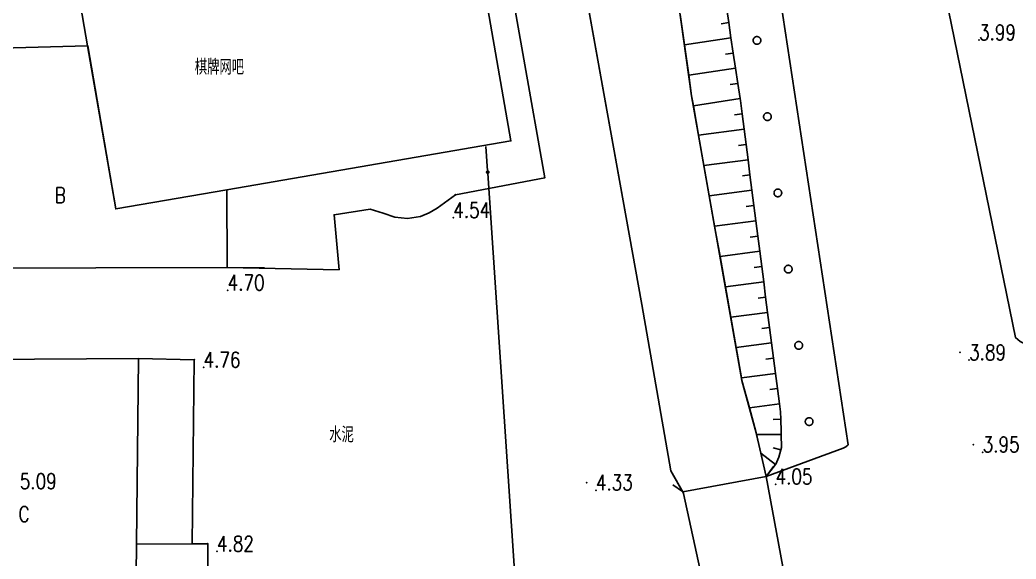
# Model space of a CAD drawing. Extents: x 500064 to 501389, y 2542464 to 2545400.
# Drawn here: x 500791.1 to 500855.9, y 2542808.4 to 2542843.4 of the extents above; entities that cross this region are included whole.
import ezdxf

# ---------------------------------------------------------------- set-up
doc = ezdxf.new("R2010")
doc.units = 0
doc.header["$LTSCALE"] = 0.5
doc.linetypes.add('CENTER', pattern=[50.8, 31.75, -6.35, 6.35, -6.35])
doc.layers.add('地形图', color=8, linetype='CONTINUOUS')
doc.styles.add('HZ', font='romans.shx', dxfattribs={"width": 0.8, "bigfont": 'hztxt.shx'})
doc.linetypes.add('10421', pattern='A,2,[150,AAA.SHX,S=1,R=0,X=0,Y=1],1e-11', length=2)

msp = doc.modelspace()

# ---------------------------------------------------------------- linework, layer by layer
at = {"layer": '地形图', "linetype": '10421', "flags": 128}
msp.add_lwpolyline([(500754.203, 2542974.695), (500766.756, 2542979.856), (500771.623, 2542981.856), (500781.237, 2542982.491), (500786.024, 2542983.55), (500800.67, 2542986.791), (500806.428, 2542987.484), (500807.978, 2542983.96), (500810.981, 2542970.388), (500810.231, 2542968.694), (500811.306, 2542955.454), (500814.267, 2542955.752), (500815.332, 2542919.979), (500816.974, 2542911.232), (500820.027, 2542898.551), (500822.57, 2542885.284), (500823.999, 2542874), (500824.709, 2542862.41), (500825.755, 2542857.145), (500831.565, 2542824.91), (500833.464, 2542814.092), (500834.25, 2542812.692), (500834.285, 2542812.631), (500835.498, 2542807.063), (500836.163, 2542806.226), (500836.427, 2542805.361), (500836.608, 2542804.445), (500837.116, 2542800.81), (500837.792, 2542796.37), (500838.044, 2542793.116), (500837.987, 2542791.001), (500837.869, 2542789.132), (500837.871, 2542786.994), (500838.011, 2542783.971), (500839.096, 2542779.115), (500840.223, 2542774.863), (500841.15, 2542770.816), (500841.902, 2542767.907), (500842.468, 2542765.354), (500843.041, 2542761.362), (500842.763, 2542759.962), (500843.616, 2542755.054), (500844.521, 2542748.413), (500846.324, 2542732.29), (500846.754, 2542726.443), (500847.689, 2542723.418), (500854.649, 2542700.048), (500855.09, 2542699.943), (500858.298, 2542699.182), (500850.693, 2542722.64), (500851.439, 2542724.29), (500851.909, 2542726.528), (500852.204, 2542728.454), (500852.562, 2542730.905), (500852.714, 2542732.854), (500852.624, 2542741.836), (500852.113, 2542746.665), (500851.754, 2542750.779), (500849.371, 2542753.466), (500848.798, 2542758.505), (500849.085, 2542762.204), (500848.623, 2542768.831), (500845.934, 2542785.506), (500845.042, 2542798.204), (500844.494, 2542803.044), (500843.723, 2542805.076), (500842.639, 2542806.261), (500840.726, 2542807.863), (500839.662, 2542813.715), (500839, 2542816.562), (500838.077, 2542819.972), (500834.804, 2542838.464), (500832.418, 2542855.46), (500829.995, 2542873.409), (500829.605, 2542876.218), (500829.128, 2542879.144), (500828.835, 2542880.616), (500827.521, 2542886.528), (500825.949, 2542892.949), (500824.779, 2542897.856), (500823.22, 2542905.406), (500822.712, 2542908.768), (500822.287, 2542912.716), (500821.557, 2542920.901), (500817.898, 2542920.58), (500817.649, 2542956.094), (500816.583, 2542960.45), (500816.1, 2542970.382), (500815.529, 2542978.477), (500815.494, 2542984.207), (500815.638, 2542987.326), (500815.783, 2542989.782), (500815.828, 2542990.167), (500816.047, 2542990.819), (500816.36, 2542991.191), (500816.876, 2542991.479), (500817.597, 2542991.669), (500820.79, 2542992.117), (500825.962, 2542992.799), (500831.554, 2542993.527), (500833.603, 2542993.788), (500834.268, 2542993.813), (500835.917, 2542993.668), (500837.277, 2542997.218), (500847.327, 2542998.788), (500852.507, 2542997.898), (500857.497, 2542998.421), (500866.435, 2542999.958), (500868.339, 2542999.958), (500877.436, 2543001.987), (500883.589, 2543003.61), (500883.838, 2543003.634), (500898.384, 2543004.793), (500910.656, 2543007.233), (500925.139, 2543009.502), (500943.109, 2543010.488), (500961.295, 2543011.662), (500971.348, 2543007.629), (500977.238, 2543002.479), (500975.728, 2543000.389), (500988.993, 2542994.361), (500993.388, 2542992.284), (500997.059, 2542990.332), (500998.052, 2542989.806), (501004.587, 2542986.783), (501007.126, 2542985.473), (501009.481, 2542984.17), (501011.153, 2542983.218), (501012.799, 2542982.6), (501014.711, 2542982.36), (501018.28, 2542982.212), (501036.032, 2542981.946), (501049.83, 2542981.54), (501053.699, 2542981.364), (501060.811, 2542981.03), (501068.164, 2542980.612), (501074.273, 2542979.952), (501077.348, 2542979.504), (501080.342, 2542978.964), (501082.603, 2542978.416), (501085.519, 2542977.537), (501089.257, 2542976.244), (501091.455, 2542975.57), (501093.527, 2542975.247), (501100.687, 2542976.721), (501106.438, 2542977.058), (501111.595, 2542977.501), (501115.833, 2542978.212), (501120.394, 2542979.147), (501130.098, 2542981.504), (501138.147, 2542984.689), (501145.934, 2542987.982), (501159.061, 2542995.793), (501160.733, 2542996.98), (501168.84, 2543003.851), (501173.559, 2543008.622), (501180.329, 2543015.742), (501184.08, 2543019.869), (501186.556, 2543022.802), (501190.889, 2543028.689), (501192.739, 2543030.989), (501196.244, 2543034.859)], dxfattribs=at)
at = {"layer": '地形图'}
for points in [[(500859.768, 2542822.368), (500857.555, 2542822.327), (500856.521, 2542822.334), (500856.164, 2542822.487), (500855.866, 2542822.752), (500850.936, 2542846.799), (500844.437, 2542875.108), (500844.168, 2542876.928), (500836.787, 2542922.628), (500834.017, 2542940.008), (500833.487, 2542959.598), (500838.66, 2542977.794), (500847.327, 2542998.788)], [(500839.662, 2542813.715), (500844.667, 2542815.567), (500844.835, 2542815.65), (500844.972, 2542815.789), (500838.151, 2542860.633), (500836.144, 2542874.658), (500833.337, 2542891.558), (500828.307, 2542927.088), (500826.187, 2542940.688), (500825.017, 2542954.578), (500825.964, 2542960.208), (500824.527, 2542960.245)], [(500824.709, 2542862.41), (500825.755, 2542857.145), (500826.165, 2542854.875), (500831.565, 2542824.91), (500833.464, 2542814.092), (500834.221, 2542812.744), (500834.285, 2542812.631)], [(500839.662, 2542813.715), (500840.267, 2542814.511), (500840.278, 2542814.526), (500840.466, 2542814.974), (500840.596, 2542815.452), (500840.638, 2542815.608), (500840.636, 2542816.447), (500840.636, 2542816.639), (500840.598, 2542817.446), (500840.574, 2542817.936), (500840.509, 2542818.441), (500840.382, 2542819.433), (500840.255, 2542820.425), (500840.127, 2542821.417), (500840, 2542822.408), (500839.873, 2542823.4), (500839.746, 2542824.392), (500839.618, 2542825.384), (500839.491, 2542826.376), (500839.364, 2542827.368), (500839.236, 2542828.36), (500839.109, 2542829.352), (500838.982, 2542830.343), (500838.854, 2542831.335), (500838.727, 2542832.327), (500838.6, 2542833.319), (500838.472, 2542834.311), (500838.345, 2542835.303), (500838.217, 2542836.295), (500838.09, 2542837.286), (500837.978, 2542838.158), (500837.96, 2542838.278), (500837.811, 2542839.267), (500837.662, 2542840.256), (500837.513, 2542841.244), (500837.363, 2542842.233), (500837.214, 2542843.222), (500837.065, 2542844.211)], [(500839.662, 2542813.715), (500839.308, 2542815.239), (500839.028, 2542816.444), (500839, 2542816.563), (500838.559, 2542818.191), (500838.077, 2542819.972), (500838.047, 2542820.141), (500837.698, 2542822.113), (500837.349, 2542824.085), (500837, 2542826.056), (500836.651, 2542828.028), (500836.302, 2542830), (500835.954, 2542831.971), (500835.605, 2542833.943), (500835.256, 2542835.914), (500834.919, 2542837.819), (500834.804, 2542838.464), (500834.618, 2542839.796), (500834.339, 2542841.777), (500834.061, 2542843.758)], [(500837.214, 2542843.222), (500836.72, 2542843.147)], [(500837.363, 2542842.233), (500834.339, 2542841.777)], [(500839.056, 2542841.812), (500839.072, 2542841.813), (500839.088, 2542841.815), (500839.103, 2542841.817), (500839.119, 2542841.821), (500839.134, 2542841.825), (500839.148, 2542841.831), (500839.163, 2542841.837), (500839.177, 2542841.845), (500839.19, 2542841.853), (500839.203, 2542841.862), (500839.215, 2542841.871), (500839.227, 2542841.882), (500839.238, 2542841.893), (500839.248, 2542841.905), (500839.258, 2542841.917), (500839.266, 2542841.931), (500839.274, 2542841.944), (500839.281, 2542841.958), (500839.287, 2542841.973), (500839.292, 2542841.988), (500839.297, 2542842.003), (500839.3, 2542842.018), (500839.302, 2542842.034), (500839.303, 2542842.049), (500839.304, 2542842.065), (500839.303, 2542842.081), (500839.301, 2542842.096), (500839.299, 2542842.112), (500839.295, 2542842.127), (500839.291, 2542842.142), (500839.285, 2542842.157), (500839.279, 2542842.171), (500839.272, 2542842.185), (500839.263, 2542842.198), (500839.255, 2542842.211), (500839.245, 2542842.224), (500839.234, 2542842.235), (500839.223, 2542842.246), (500839.211, 2542842.257), (500839.199, 2542842.266), (500839.186, 2542842.275), (500839.172, 2542842.283), (500839.158, 2542842.29), (500839.143, 2542842.296), (500839.129, 2542842.301), (500839.113, 2542842.305), (500839.098, 2542842.308), (500839.083, 2542842.311), (500839.067, 2542842.312), (500839.051, 2542842.312), (500839.036, 2542842.312), (500839.02, 2542842.31), (500839.004, 2542842.307), (500838.989, 2542842.304), (500838.974, 2542842.299), (500838.959, 2542842.294), (500838.945, 2542842.287), (500838.931, 2542842.28), (500838.918, 2542842.272), (500838.905, 2542842.263), (500838.892, 2542842.253), (500838.881, 2542842.243), (500838.87, 2542842.232), (500838.86, 2542842.22), (500838.85, 2542842.207), (500838.841, 2542842.194), (500838.833, 2542842.18), (500838.827, 2542842.166), (500838.82, 2542842.152), (500838.815, 2542842.137), (500838.811, 2542842.122), (500838.808, 2542842.107), (500838.805, 2542842.091), (500838.804, 2542842.075), (500838.804, 2542842.06), (500838.804, 2542842.044), (500838.806, 2542842.028), (500838.809, 2542842.013), (500838.812, 2542841.998), (500838.817, 2542841.983), (500838.822, 2542841.968), (500838.829, 2542841.953), (500838.836, 2542841.94), (500838.844, 2542841.926), (500838.853, 2542841.913), (500838.863, 2542841.901), (500838.873, 2542841.889), (500838.885, 2542841.878), (500838.896, 2542841.868), (500838.909, 2542841.859), (500838.922, 2542841.85), (500838.936, 2542841.842), (500838.95, 2542841.835), (500838.964, 2542841.829), (500838.979, 2542841.824), (500838.994, 2542841.82), (500839.01, 2542841.816), (500839.025, 2542841.814), (500839.041, 2542841.813), (500839.056, 2542841.812)], [(500837.513, 2542841.244), (500837.018, 2542841.17)], [(500837.662, 2542840.256), (500834.618, 2542839.796)], [(500837.811, 2542839.267), (500837.316, 2542839.192)], [(500837.96, 2542838.278), (500834.919, 2542837.819)], [(500838.09, 2542837.286), (500837.594, 2542837.223)], [(500839.735, 2542836.859), (500839.75, 2542836.859), (500839.766, 2542836.861), (500839.781, 2542836.863), (500839.797, 2542836.867), (500839.812, 2542836.872), (500839.826, 2542836.877), (500839.841, 2542836.883), (500839.855, 2542836.891), (500839.868, 2542836.899), (500839.881, 2542836.908), (500839.893, 2542836.918), (500839.905, 2542836.928), (500839.916, 2542836.939), (500839.926, 2542836.951), (500839.936, 2542836.964), (500839.944, 2542836.977), (500839.952, 2542836.99), (500839.959, 2542837.004), (500839.965, 2542837.019), (500839.971, 2542837.034), (500839.975, 2542837.049), (500839.978, 2542837.064), (500839.98, 2542837.08), (500839.982, 2542837.095), (500839.982, 2542837.111), (500839.981, 2542837.127), (500839.98, 2542837.142), (500839.977, 2542837.158), (500839.974, 2542837.173), (500839.969, 2542837.188), (500839.963, 2542837.203), (500839.957, 2542837.217), (500839.95, 2542837.231), (500839.942, 2542837.245), (500839.933, 2542837.258), (500839.923, 2542837.27), (500839.912, 2542837.282), (500839.901, 2542837.292), (500839.889, 2542837.303), (500839.877, 2542837.312), (500839.864, 2542837.321), (500839.85, 2542837.329), (500839.836, 2542837.336), (500839.822, 2542837.342), (500839.807, 2542837.347), (500839.792, 2542837.351), (500839.776, 2542837.355), (500839.761, 2542837.357), (500839.745, 2542837.358), (500839.729, 2542837.358), (500839.714, 2542837.358), (500839.698, 2542837.356), (500839.683, 2542837.354), (500839.667, 2542837.35), (500839.652, 2542837.345), (500839.638, 2542837.34), (500839.623, 2542837.334), (500839.609, 2542837.326), (500839.596, 2542837.318), (500839.583, 2542837.309), (500839.571, 2542837.299), (500839.559, 2542837.289), (500839.548, 2542837.278), (500839.538, 2542837.266), (500839.528, 2542837.253), (500839.52, 2542837.24), (500839.512, 2542837.227), (500839.505, 2542837.213), (500839.499, 2542837.198), (500839.493, 2542837.183), (500839.489, 2542837.168), (500839.486, 2542837.153), (500839.484, 2542837.137), (500839.482, 2542837.122), (500839.482, 2542837.106), (500839.483, 2542837.09), (500839.484, 2542837.075), (500839.487, 2542837.059), (500839.49, 2542837.044), (500839.495, 2542837.029), (500839.501, 2542837.014), (500839.507, 2542837), (500839.514, 2542836.986), (500839.522, 2542836.972), (500839.531, 2542836.959), (500839.541, 2542836.947), (500839.552, 2542836.935), (500839.563, 2542836.925), (500839.575, 2542836.914), (500839.587, 2542836.905), (500839.6, 2542836.896), (500839.614, 2542836.888), (500839.628, 2542836.881), (500839.642, 2542836.875), (500839.657, 2542836.87), (500839.672, 2542836.866), (500839.688, 2542836.862), (500839.703, 2542836.86), (500839.719, 2542836.859), (500839.735, 2542836.859)], [(500838.217, 2542836.295), (500835.256, 2542835.914)], [(500821.436, 2542835.175), (500821.544, 2542833.578), (500821.549, 2542833.504), (500821.554, 2542833.429)], [(500838.345, 2542835.303), (500837.849, 2542835.239)], [(500838.472, 2542834.311), (500835.605, 2542833.943)], [(500821.546, 2542833.428), (500821.554, 2542833.429), (500821.561, 2542833.429), (500821.569, 2542833.431), (500821.577, 2542833.434), (500821.578, 2542833.435), (500821.584, 2542833.437), (500821.59, 2542833.441), (500821.597, 2542833.446), (500821.602, 2542833.451), (500821.608, 2542833.457), (500821.612, 2542833.464), (500821.614, 2542833.468), (500821.616, 2542833.47), (500821.619, 2542833.478), (500821.621, 2542833.485), (500821.623, 2542833.493), (500821.624, 2542833.501), (500821.623, 2542833.508), (500821.623, 2542833.516), (500821.621, 2542833.524), (500821.618, 2542833.531), (500821.615, 2542833.538), (500821.611, 2542833.545), (500821.606, 2542833.551), (500821.601, 2542833.557), (500821.595, 2542833.562), (500821.588, 2542833.567), (500821.582, 2542833.571), (500821.574, 2542833.574), (500821.57, 2542833.575), (500821.569, 2542833.576), (500821.567, 2542833.576), (500821.559, 2542833.578), (500821.551, 2542833.578), (500821.544, 2542833.578), (500821.536, 2542833.577), (500821.528, 2542833.576), (500821.521, 2542833.573), (500821.519, 2542833.572), (500821.514, 2542833.57), (500821.507, 2542833.566), (500821.501, 2542833.561), (500821.495, 2542833.556), (500821.49, 2542833.55), (500821.485, 2542833.543), (500821.483, 2542833.539), (500821.481, 2542833.536), (500821.478, 2542833.529), (500821.476, 2542833.522), (500821.474, 2542833.514), (500821.474, 2542833.506), (500821.474, 2542833.498), (500821.475, 2542833.491), (500821.476, 2542833.483), (500821.479, 2542833.475), (500821.482, 2542833.468), (500821.486, 2542833.462), (500821.491, 2542833.455), (500821.496, 2542833.45), (500821.502, 2542833.444), (500821.509, 2542833.44), (500821.516, 2542833.436), (500821.523, 2542833.433), (500821.527, 2542833.432), (500821.528, 2542833.431), (500821.53, 2542833.431), (500821.538, 2542833.429), (500821.546, 2542833.428)], [(500821.614, 2542833.468), (500821.57, 2542833.575), (500821.569, 2542833.576), (500821.578, 2542833.435), (500821.577, 2542833.434), (500821.549, 2542833.504), (500821.521, 2542833.573), (500821.519, 2542833.572), (500821.528, 2542833.431), (500821.527, 2542833.432), (500821.483, 2542833.539)], [(500824.032, 2542796.674), (500823.687, 2542801.793), (500821.554, 2542833.429)], [(500838.6, 2542833.319), (500838.104, 2542833.255)], [(500840.413, 2542831.905), (500840.428, 2542831.905), (500840.444, 2542831.907), (500840.46, 2542831.91), (500840.475, 2542831.913), (500840.49, 2542831.918), (500840.505, 2542831.923), (500840.519, 2542831.93), (500840.533, 2542831.937), (500840.546, 2542831.945), (500840.559, 2542831.954), (500840.571, 2542831.964), (500840.583, 2542831.974), (500840.594, 2542831.985), (500840.604, 2542831.997), (500840.614, 2542832.01), (500840.623, 2542832.023), (500840.63, 2542832.037), (500840.637, 2542832.051), (500840.644, 2542832.065), (500840.649, 2542832.08), (500840.653, 2542832.095), (500840.656, 2542832.11), (500840.659, 2542832.126), (500840.66, 2542832.142), (500840.66, 2542832.157), (500840.659, 2542832.173), (500840.658, 2542832.189), (500840.655, 2542832.204), (500840.652, 2542832.219), (500840.647, 2542832.234), (500840.642, 2542832.249), (500840.635, 2542832.263), (500840.628, 2542832.277), (500840.62, 2542832.291), (500840.611, 2542832.304), (500840.601, 2542832.316), (500840.591, 2542832.328), (500840.579, 2542832.339), (500840.567, 2542832.349), (500840.555, 2542832.358), (500840.542, 2542832.367), (500840.528, 2542832.375), (500840.514, 2542832.382), (500840.5, 2542832.388), (500840.485, 2542832.393), (500840.47, 2542832.397), (500840.454, 2542832.401), (500840.439, 2542832.403), (500840.423, 2542832.404), (500840.408, 2542832.405), (500840.392, 2542832.404), (500840.376, 2542832.402), (500840.361, 2542832.4), (500840.345, 2542832.396), (500840.33, 2542832.392), (500840.316, 2542832.386), (500840.301, 2542832.38), (500840.287, 2542832.372), (500840.274, 2542832.364), (500840.261, 2542832.355), (500840.249, 2542832.346), (500840.237, 2542832.335), (500840.226, 2542832.324), (500840.216, 2542832.312), (500840.206, 2542832.299), (500840.198, 2542832.286), (500840.19, 2542832.273), (500840.183, 2542832.259), (500840.177, 2542832.244), (500840.172, 2542832.229), (500840.167, 2542832.214), (500840.164, 2542832.199), (500840.162, 2542832.183), (500840.16, 2542832.168), (500840.16, 2542832.152), (500840.161, 2542832.136), (500840.162, 2542832.121), (500840.165, 2542832.105), (500840.169, 2542832.09), (500840.173, 2542832.075), (500840.179, 2542832.06), (500840.185, 2542832.046), (500840.192, 2542832.032), (500840.2, 2542832.019), (500840.209, 2542832.006), (500840.219, 2542831.993), (500840.23, 2542831.982), (500840.241, 2542831.971), (500840.253, 2542831.96), (500840.265, 2542831.951), (500840.278, 2542831.942), (500840.292, 2542831.934), (500840.306, 2542831.927), (500840.321, 2542831.921), (500840.335, 2542831.916), (500840.351, 2542831.912), (500840.366, 2542831.909), (500840.381, 2542831.906), (500840.397, 2542831.905), (500840.413, 2542831.905)], [(500838.727, 2542832.327), (500835.954, 2542831.971)], [(500838.854, 2542831.335), (500838.358, 2542831.272)], [(500838.982, 2542830.343), (500836.302, 2542830)], [(500839.109, 2542829.352), (500838.613, 2542829.288)], [(500839.236, 2542828.36), (500836.651, 2542828.028)], [(500804.602, 2542827.317), (500807.047, 2542827.278)], [(500839.364, 2542827.368), (500838.867, 2542827.304)], [(500841.091, 2542826.951), (500841.107, 2542826.952), (500841.122, 2542826.953), (500841.138, 2542826.956), (500841.153, 2542826.959), (500841.168, 2542826.964), (500841.183, 2542826.969), (500841.197, 2542826.976), (500841.211, 2542826.983), (500841.224, 2542826.991), (500841.237, 2542827), (500841.25, 2542827.01), (500841.261, 2542827.02), (500841.272, 2542827.032), (500841.283, 2542827.043), (500841.292, 2542827.056), (500841.301, 2542827.069), (500841.309, 2542827.083), (500841.316, 2542827.097), (500841.322, 2542827.111), (500841.327, 2542827.126), (500841.331, 2542827.141), (500841.334, 2542827.157), (500841.337, 2542827.172), (500841.338, 2542827.188), (500841.338, 2542827.203), (500841.338, 2542827.219), (500841.336, 2542827.235), (500841.333, 2542827.25), (500841.33, 2542827.266), (500841.325, 2542827.281), (500841.32, 2542827.295), (500841.313, 2542827.31), (500841.306, 2542827.324), (500841.298, 2542827.337), (500841.289, 2542827.35), (500841.279, 2542827.362), (500841.269, 2542827.374), (500841.258, 2542827.385), (500841.246, 2542827.395), (500841.233, 2542827.405), (500841.22, 2542827.413), (500841.207, 2542827.421), (500841.192, 2542827.428), (500841.178, 2542827.434), (500841.163, 2542827.439), (500841.148, 2542827.444), (500841.133, 2542827.447), (500841.117, 2542827.449), (500841.101, 2542827.45), (500841.086, 2542827.451), (500841.07, 2542827.45), (500841.054, 2542827.449), (500841.039, 2542827.446), (500841.024, 2542827.442), (500841.009, 2542827.438), (500840.994, 2542827.432), (500840.98, 2542827.426), (500840.966, 2542827.419), (500840.952, 2542827.411), (500840.939, 2542827.402), (500840.927, 2542827.392), (500840.915, 2542827.381), (500840.904, 2542827.37), (500840.894, 2542827.358), (500840.885, 2542827.346), (500840.876, 2542827.333), (500840.868, 2542827.319), (500840.861, 2542827.305), (500840.855, 2542827.29), (500840.85, 2542827.276), (500840.846, 2542827.261), (500840.842, 2542827.245), (500840.84, 2542827.23), (500840.839, 2542827.214), (500840.838, 2542827.198), (500840.839, 2542827.183), (500840.841, 2542827.167), (500840.843, 2542827.151), (500840.847, 2542827.136), (500840.851, 2542827.121), (500840.857, 2542827.106), (500840.863, 2542827.092), (500840.871, 2542827.078), (500840.879, 2542827.065), (500840.888, 2542827.052), (500840.897, 2542827.039), (500840.908, 2542827.028), (500840.919, 2542827.017), (500840.931, 2542827.007), (500840.943, 2542826.997), (500840.957, 2542826.988), (500840.97, 2542826.981), (500840.984, 2542826.974), (500840.999, 2542826.967), (500841.014, 2542826.962), (500841.029, 2542826.958), (500841.044, 2542826.955), (500841.06, 2542826.953), (500841.075, 2542826.951), (500841.091, 2542826.951)], [(500839.491, 2542826.376), (500837, 2542826.056)], [(500839.618, 2542825.384), (500839.122, 2542825.32)], [(500839.746, 2542824.392), (500837.349, 2542824.085)], [(500839.873, 2542823.4), (500839.377, 2542823.337)], [(500840, 2542822.408), (500837.698, 2542822.113)], [(500841.769, 2542821.997), (500841.785, 2542821.998), (500841.8, 2542821.999), (500841.816, 2542822.002), (500841.831, 2542822.006), (500841.846, 2542822.01), (500841.861, 2542822.016), (500841.875, 2542822.022), (500841.889, 2542822.029), (500841.903, 2542822.037), (500841.916, 2542822.046), (500841.928, 2542822.056), (500841.94, 2542822.067), (500841.951, 2542822.078), (500841.961, 2542822.09), (500841.97, 2542822.102), (500841.979, 2542822.115), (500841.987, 2542822.129), (500841.994, 2542822.143), (500842, 2542822.157), (500842.005, 2542822.172), (500842.009, 2542822.187), (500842.013, 2542822.203), (500842.015, 2542822.218), (500842.016, 2542822.234), (500842.016, 2542822.25), (500842.016, 2542822.265), (500842.014, 2542822.281), (500842.012, 2542822.296), (500842.008, 2542822.312), (500842.003, 2542822.327), (500841.998, 2542822.341), (500841.992, 2542822.356), (500841.984, 2542822.37), (500841.976, 2542822.383), (500841.967, 2542822.396), (500841.957, 2542822.408), (500841.947, 2542822.42), (500841.936, 2542822.431), (500841.924, 2542822.441), (500841.911, 2542822.451), (500841.898, 2542822.46), (500841.885, 2542822.467), (500841.871, 2542822.474), (500841.856, 2542822.48), (500841.841, 2542822.486), (500841.826, 2542822.49), (500841.811, 2542822.493), (500841.795, 2542822.495), (500841.78, 2542822.497), (500841.764, 2542822.497), (500841.748, 2542822.496), (500841.733, 2542822.495), (500841.717, 2542822.492), (500841.702, 2542822.489), (500841.687, 2542822.484), (500841.672, 2542822.479), (500841.658, 2542822.472), (500841.644, 2542822.465), (500841.63, 2542822.457), (500841.617, 2542822.448), (500841.605, 2542822.438), (500841.593, 2542822.428), (500841.583, 2542822.416), (500841.572, 2542822.404), (500841.563, 2542822.392), (500841.554, 2542822.379), (500841.546, 2542822.365), (500841.539, 2542822.351), (500841.533, 2542822.337), (500841.528, 2542822.322), (500841.524, 2542822.307), (500841.52, 2542822.291), (500841.518, 2542822.276), (500841.517, 2542822.26), (500841.517, 2542822.244), (500841.517, 2542822.229), (500841.519, 2542822.213), (500841.521, 2542822.198), (500841.525, 2542822.182), (500841.53, 2542822.167), (500841.535, 2542822.153), (500841.541, 2542822.138), (500841.549, 2542822.124), (500841.557, 2542822.111), (500841.566, 2542822.098), (500841.576, 2542822.086), (500841.586, 2542822.074), (500841.597, 2542822.063), (500841.609, 2542822.053), (500841.622, 2542822.043), (500841.635, 2542822.035), (500841.648, 2542822.027), (500841.662, 2542822.02), (500841.677, 2542822.014), (500841.692, 2542822.008), (500841.707, 2542822.004), (500841.722, 2542822.001), (500841.738, 2542821.999), (500841.753, 2542821.997), (500841.769, 2542821.997)], [(500840.127, 2542821.417), (500839.631, 2542821.353)], [(500840.255, 2542820.425), (500838.047, 2542820.141)], [(500840.382, 2542819.433), (500839.886, 2542819.369)], [(500840.509, 2542818.441), (500838.559, 2542818.191)], [(500840.598, 2542817.446), (500840.098, 2542817.422)], [(500842.447, 2542817.043), (500842.463, 2542817.044), (500842.479, 2542817.046), (500842.494, 2542817.048), (500842.509, 2542817.052), (500842.524, 2542817.056), (500842.539, 2542817.062), (500842.553, 2542817.068), (500842.567, 2542817.075), (500842.581, 2542817.084), (500842.594, 2542817.093), (500842.606, 2542817.102), (500842.618, 2542817.113), (500842.629, 2542817.124), (500842.639, 2542817.136), (500842.648, 2542817.148), (500842.657, 2542817.161), (500842.665, 2542817.175), (500842.672, 2542817.189), (500842.678, 2542817.204), (500842.683, 2542817.218), (500842.687, 2542817.234), (500842.691, 2542817.249), (500842.693, 2542817.264), (500842.694, 2542817.28), (500842.695, 2542817.296), (500842.694, 2542817.312), (500842.692, 2542817.327), (500842.69, 2542817.343), (500842.686, 2542817.358), (500842.682, 2542817.373), (500842.676, 2542817.388), (500842.67, 2542817.402), (500842.663, 2542817.416), (500842.654, 2542817.429), (500842.645, 2542817.442), (500842.636, 2542817.455), (500842.625, 2542817.466), (500842.614, 2542817.477), (500842.602, 2542817.488), (500842.59, 2542817.497), (500842.576, 2542817.506), (500842.563, 2542817.514), (500842.549, 2542817.521), (500842.534, 2542817.527), (500842.519, 2542817.532), (500842.504, 2542817.536), (500842.489, 2542817.539), (500842.473, 2542817.542), (500842.458, 2542817.543), (500842.442, 2542817.543), (500842.426, 2542817.543), (500842.411, 2542817.541), (500842.395, 2542817.538), (500842.38, 2542817.535), (500842.365, 2542817.53), (500842.35, 2542817.525), (500842.336, 2542817.518), (500842.322, 2542817.511), (500842.309, 2542817.503), (500842.296, 2542817.494), (500842.283, 2542817.484), (500842.272, 2542817.474), (500842.261, 2542817.462), (500842.25, 2542817.451), (500842.241, 2542817.438), (500842.232, 2542817.425), (500842.224, 2542817.411), (500842.217, 2542817.397), (500842.211, 2542817.383), (500842.206, 2542817.368), (500842.202, 2542817.353), (500842.199, 2542817.338), (500842.196, 2542817.322), (500842.195, 2542817.306), (500842.195, 2542817.291), (500842.195, 2542817.275), (500842.197, 2542817.259), (500842.2, 2542817.244), (500842.203, 2542817.229), (500842.208, 2542817.213), (500842.213, 2542817.199), (500842.22, 2542817.184), (500842.227, 2542817.171), (500842.235, 2542817.157), (500842.244, 2542817.144), (500842.254, 2542817.132), (500842.264, 2542817.12), (500842.275, 2542817.109), (500842.287, 2542817.099), (500842.3, 2542817.089), (500842.313, 2542817.081), (500842.327, 2542817.073), (500842.341, 2542817.066), (500842.355, 2542817.06), (500842.37, 2542817.055), (500842.385, 2542817.05), (500842.4, 2542817.047), (500842.416, 2542817.045), (500842.432, 2542817.044), (500842.447, 2542817.043)], [(500840.636, 2542816.447), (500839.028, 2542816.444)], [(500840.596, 2542815.452), (500840.113, 2542815.583)], [(500840.267, 2542814.511), (500839.308, 2542815.239)], [(500839.662, 2542813.715), (500840.118, 2542814.372)], [(500834.242, 2542812.73), (500839.662, 2542813.715)], [(500834.242, 2542812.73), (500834.221, 2542812.744), (500833.584, 2542813.185)]]:
    msp.add_lwpolyline(points, dxfattribs=at)
for points in [[(500818.563, 2542861.26), (500804.154, 2542858.769), (500799.93, 2542858.04), (500792.937, 2542856.831), (500795.54, 2542841.704), (500795.552, 2542841.705), (500797.364, 2542831.109), (500804.579, 2542832.352), (500823.053, 2542835.536), (500819.49, 2542855.952)], [(500821.166, 2542856.292), (500819.49, 2542855.952), (500823.053, 2542835.536), (500804.579, 2542832.352), (500804.602, 2542827.317), (500811.887, 2542827.161), (500811.561, 2542830.734), (500813.917, 2542831.106), (500814.748, 2542830.832), (500815.519, 2542830.578), (500816.342, 2542830.49), (500817.179, 2542830.61), (500817.748, 2542830.864), (500818.257, 2542831.152), (500818.969, 2542831.678), (500819.449, 2542832.029), (500825.266, 2542833.138)], [(500797.364, 2542831.109), (500795.54, 2542841.704), (500787.486, 2542841.499), (500787.517, 2542827.261), (500804.602, 2542827.317), (500804.579, 2542832.352)], [(500798.845, 2542821.392), (500781.952, 2542821.276), (500781.948, 2542803.39), (500787.576, 2542803.406), (500798.643, 2542803.436), (500798.709, 2542809.32)], [(500802.475, 2542821.31), (500798.845, 2542821.392), (500798.709, 2542809.32), (500802.34, 2542809.344)], [(500802.34, 2542809.344), (500798.709, 2542809.32), (500798.643, 2542803.436), (500801.25, 2542803.425), (500803.392, 2542803.408), (500803.351, 2542809.351)]]:
    msp.add_lwpolyline(points, close=True, dxfattribs=at)
at = {"layer": '地形图', "linetype": 'CENTER'}
for p in [(500853.491, 2542842.084, 3.99), (500819.316, 2542830.537, 4.54), (500804.644, 2542825.82, 4.7), (500803.076, 2542820.814, 4.76), (500852.844, 2542821.289, 3.89), (500853.73, 2542815.305, 3.95), (500840.262, 2542813.219, 4.05), (500828.58, 2542812.835, 4.33), (500803.951, 2542808.856, 4.82)]:
    msp.add_point(p, dxfattribs=at)
at = {"layer": '地形图', "ltscale": 10}
for p in [(500819.444, 2542832.043), (500804.602, 2542827.317), (500852.244, 2542821.785), (500802.476, 2542821.31), (500853.13, 2542815.801), (500839.662, 2542813.715), (500827.98, 2542813.331), (500803.351, 2542809.352)]:
    msp.add_point(p, dxfattribs=at)

# ---------------------------------------------------------------- texts
at = {"layer": '地形图', "ltscale": 10, "style": 'HZ', "width": 0.8}
for s, p in [('3.99', (500853.491, 2542842.084)), ('棋牌网吧', (500802.507, 2542839.832)), ('B', (500793.404, 2542831.508)), ('4.54', (500819.316, 2542830.537)), ('4.70', (500804.644, 2542825.82)), ('3.89', (500852.844, 2542821.289)), ('4.76', (500803.076, 2542820.814)), (' 水泥', (500810.698, 2542815.947)), ('3.95', (500853.73, 2542815.305)), ('4.05', (500840.262, 2542813.219)), ('5.09', (500791.128, 2542812.917)), ('4.33', (500828.58, 2542812.835)), ('C', (500791.044, 2542810.779)), ('4.82', (500803.951, 2542808.856))]:
    msp.add_text(s, height=1, dxfattribs=at).set_placement(p)

doc.saveas('drawing.dxf')
